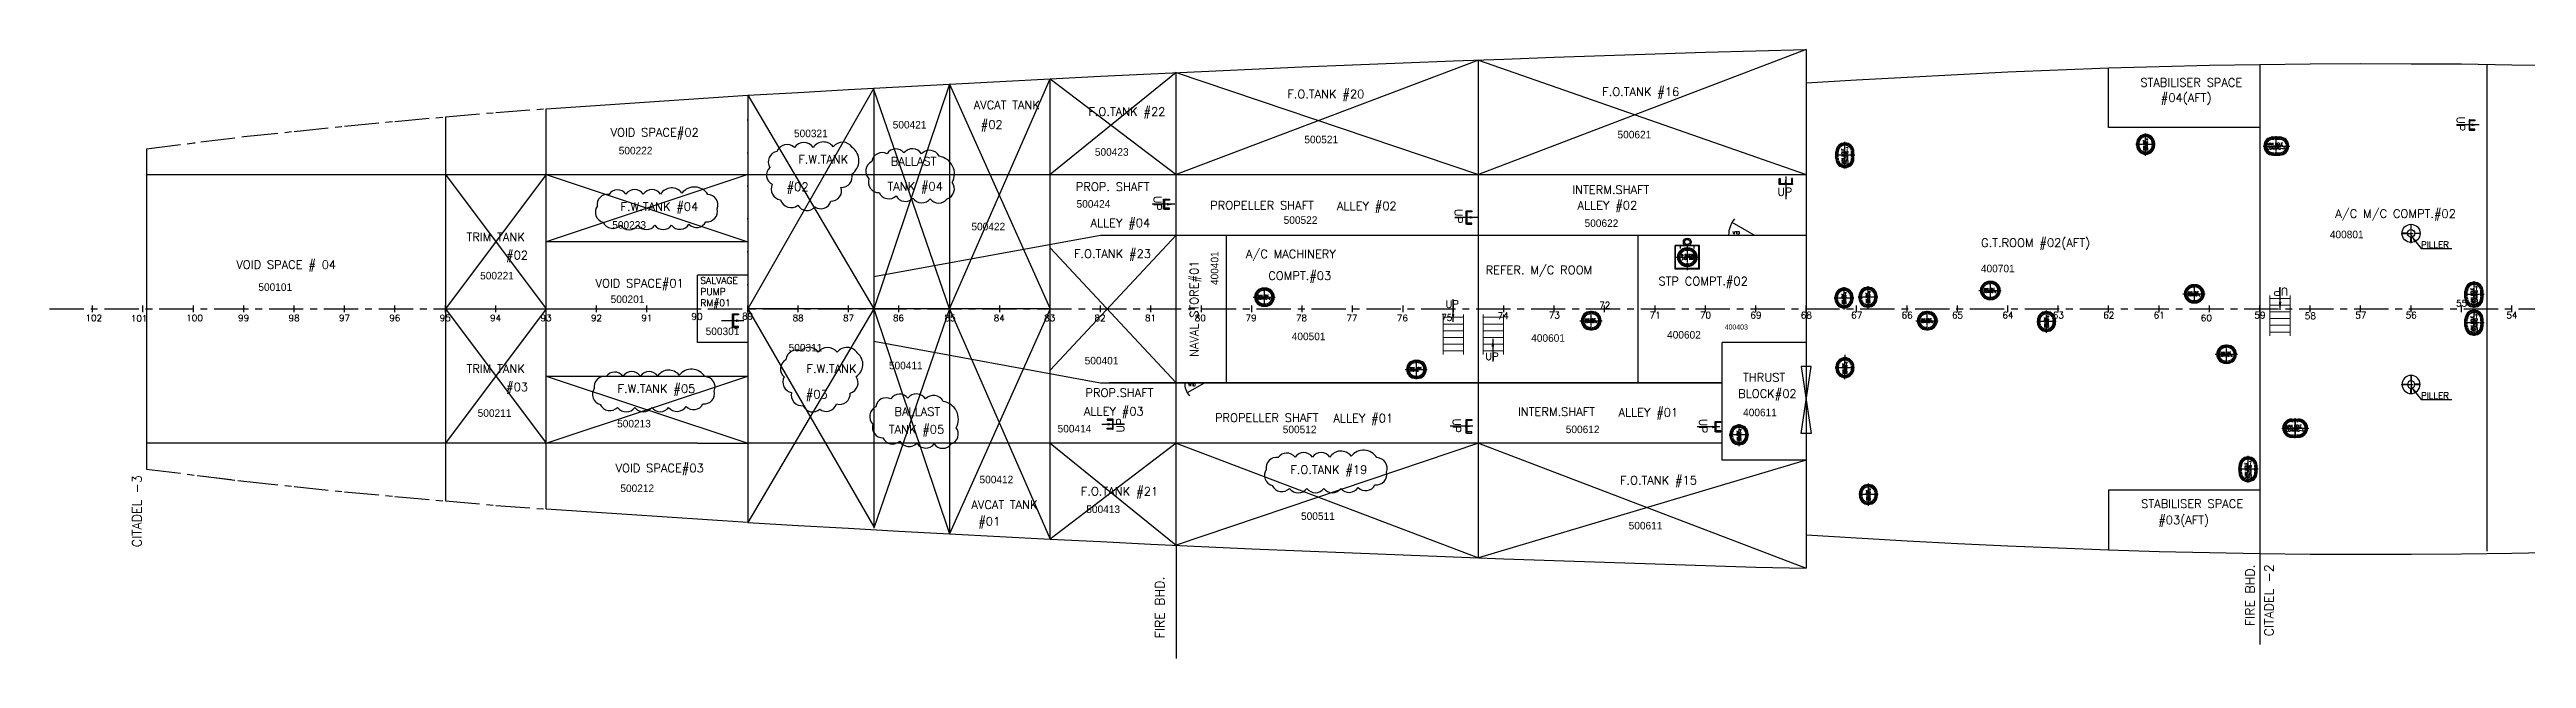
# Model space of a CAD drawing. Header units: inches. Extents: x -439515 to 169029, y 39459 to 226722.
# Drawn here: x 13518 to 76717, y 39459 to 55006 of the extents above; entities that cross this region are included whole.
import ezdxf
from ezdxf.enums import TextEntityAlignment as Align

# ---------------------------------------------------------------- set-up
doc = ezdxf.new("R2010")
doc.units = ezdxf.units.IN
doc.header["$LTSCALE"] = 700
doc.header["$MEASUREMENT"] = 0
for name, pattern in [('CENTER', [2, 1.25, -0.25, 0.25, -0.25]), ('CENTER2', [1.125, 0.75, -0.125, 0.125, -0.125]), ('CL', [375, 300, -25, 25, -25]), ('DASHDOT', [1, 0.5, -0.25, 0, -0.25]), ('DASHED', [0.75, 0.5, -0.25]), ('DOTDASH', [1.2, 0.6, -0.3, 0, -0.3]), ('DOTDASH1', [1600, 1000, -250, 100, -250]), ('H1', [40, 20, -20])]:
    doc.linetypes.add(name, pattern=pattern)
for name, color, linetype in [('00', 7, 'Continuous'), ('01', 7, 'Continuous'), ('4 DECK', 7, 'Continuous'), ('COMPT.NOS', 4, 'Continuous'), ('COMPTNAME', 7, 'Continuous'), ('Layer1', 6, 'Continuous'), ('LIGHT_BULKHEADS', 7, 'Continuous'), ('MANHOLEPLAN', 3, 'Continuous'), ('TANK MARKS', 7, 'Continuous'), ('UP-DOWN', 7, 'Continuous')]:
    doc.layers.add(name, color=color, linetype=linetype)
doc.layers.add('LADDER', color=7, linetype='Continuous', lineweight=15)
doc.styles.add('ROMAN C', font='ROMANS.SHX', dxfattribs={"width": 0.9})
doc.styles.add('ROMANS', font='romans')
doc.styles.add('style1', font='romans.shx', dxfattribs={"height": 250})
doc.dimstyles.get("Standard").update_dxf_attribs({"dimtxt": 150.18, "dimasz": 200.18, "dimexe": 0.8, "dimexo": 0.625, "dimgap": 0.09, "dimtad": 0, "dimtih": 1, "dimtoh": 1, "dimdec": 0, "dimzin": 0, "dimdsep": 46, "dimtxsty": 'Standard', "dimcen": 8.09, "dimclrd": 40, "dimclre": 40, "dimadec": 0, "dimazin": 0, "dimtfac": 1, "dimtdec": 0, "dimtofl": 0, "dimtmove": 0, "dimatfit": 3, "dimfxl": 1, "dimtolj": 1, "dimtzin": 0, "dimarcsym": 0})

# ---------------------------------------------------------------- blocks, each defined once
blk = doc.blocks.new('A1M', base_point=(36991, 2400))
at = {"linetype": 'Continuous'}
for p, q in [((37491, 2550), (36491, 2250)), ((36491, 2550), (37491, 2250)), ((36491, 2250), (36491, 2550)), ((37491, 2250), (37491, 2550))]:
    blk.add_line(p, q, dxfattribs=at)
blk = doc.blocks.new('DRW', base_point=(42299, 4033))
at = {"linetype": 'Continuous'}
blk.add_line((41799, 4033), (42665, 4533), dxfattribs=at)
blk.add_arc((41799, 4033), 1000, 0, 40, dxfattribs=at)
blk = doc.blocks.new('PILAR')
at = {"color": 4, "linetype": 'DASHDOT'}
for p, q in [((144963, 170593), (145543, 170593)), ((145253, 170303), (145253, 170883))]:
    blk.add_line(p, q, dxfattribs=at)
at = {"color": 4}
for points in [[(144993, 170587), (145143, 170587), (145143, 170599), (144993, 170599)], [(145247, 170853), (145247, 170703), (145259, 170703), (145259, 170853)], [(145247, 170333), (145247, 170483), (145259, 170483), (145259, 170333)], [(145513, 170587), (145363, 170587), (145363, 170599), (145513, 170599)]]:
    blk.add_lwpolyline(points, close=True, dxfattribs=at)
for radius in [270, 110]:
    blk.add_circle((145253, 170593), radius, dxfattribs=at)
blk = doc.blocks.new('fghghj')
at = {"color": 3, "linetype": 'Continuous'}
blk.add_lwpolyline([(318315, -37952), (318615, -37952), (318615, -37927), (318315, -37927)], close=True, dxfattribs=at)
at = {"layer": '00', "color": 3}
for points in [[(318345, -38102), (318345, -37952), (318315, -37952), (318315, -38102)], [(318585, -38102), (318585, -37952), (318615, -37952), (318615, -38102)]]:
    blk.add_lwpolyline(points, close=True, dxfattribs=at)
at = {"layer": '01', "color": 4, "linetype": 'ByBlock'}
blk.add_line((318615, -37927), (318615, -37927), dxfattribs=at)
blk.add_line((318615, -37927), (318615, -37927), dxfattribs=at)
blk = doc.blocks.new('qwas')
at = {"color": 3, "linetype": 'H1'}
blk.add_line((-836179, 147376), (-836179, 147776), dxfattribs=at)
at = {"color": 3, "linetype": 'Continuous'}
blk.add_lwpolyline([(-836192, 147376), (-836192, 147776), (-836167, 147776), (-836167, 147376)], close=True, dxfattribs=at)
at = {"layer": '00', "color": 3}
for points in [[(-836342, 147746), (-836192, 147746), (-836192, 147776), (-836342, 147776)], [(-836342, 147406), (-836192, 147406), (-836192, 147376), (-836342, 147376)]]:
    blk.add_lwpolyline(points, close=True, dxfattribs=at)
blk = doc.blocks.new('A$C49E2739F')
at = {"layer": 'LADDER', "color": 3}
for p, q in [((112, 600), (1312, 600)), ((200, 600), (200, 0)), ((400, 600), (400, 0)), ((600, 600), (600, 0)), ((800, 600), (800, 0)), ((1000, 600), (1000, 0)), ((1200, 600), (1200, 0)), ((112, 0), (1312, 0))]:
    blk.add_line(p, q, dxfattribs=at)
blk = doc.blocks.new('MANHOLECOAMINGB')
at = {"linetype": 'CENTER2', "ltscale": 0.1}
for p, q in [((-339, 0), (323, 0)), ((0, -288), (0, 289))]:
    blk.add_line(p, q, dxfattribs=at)
for p, q in [((-73, 8), (73, 8)), ((-25, 270), (25, 270)), ((-25, 240), (25, 240)), ((-73, -8), (73, -8)), ((-25, -240), (25, -240)), ((-25, -270), (25, -270))]:
    blk.add_line(p, q)
at = {"linetype": 'DASHED', "ltscale": 0.1}
for p, q in [((-25, 205), (25, 205)), ((-25, 200), (25, 200)), ((-25, -200), (25, -200)), ((-25, -205), (25, -205))]:
    blk.add_line(p, q, dxfattribs=at)
for centre in [(-73, 0), (73, 0)]:
    blk.add_circle(centre, 8)
for centre, radius, start, end in [((-25, 0), 270, 90, 270), ((-25, 0), 240, 90, 270), ((25, 0), 270, 270, 90), ((25, 0), 240, 270, 90)]:
    blk.add_arc(centre, radius, start, end)
for centre, radius, start, end in [((-25, 0), 205, 90, 270), ((-25, 0), 200, 90, 270), ((25, 0), 205, 270, 90), ((25, 0), 200, 270, 90)]:
    blk.add_arc(centre, radius, start, end, dxfattribs=at)
at = {"insert": (-181, 68), "char_height": 50, "width": 486.8, "attachment_point": 1, "style": 'ROMAN C'}
blk.add_mtext('MAN HOLE COAMING-B', dxfattribs=at)
blk = doc.blocks.new('HING')
at = {"layer": 'MANHOLEPLAN'}
for p, q in [((-205, -49), (-205, 61)), ((205, -49), (205, 61))]:
    blk.add_line(p, q, dxfattribs=at)
for radius in [118, 77.9]:
    blk.add_circle((0, 147), radius, dxfattribs=at)
blk = doc.blocks.new('manholerecesstype450x400')
at = {"layer": 'MANHOLEPLAN', "linetype": 'CENTER2', "ltscale": 0.1}
for p, q in [((385, 0), (-374, 0)), ((0, -370), (0, 383))]:
    blk.add_line(p, q, dxfattribs=at)
at = {"layer": 'MANHOLEPLAN', "ltscale": 0.13}
for p, q in [((-363, 353), (-363, -353)), ((-363, 353), (363, 353)), ((-353, 343), (-353, -343)), ((-353, 343), (353, 343)), ((-353, 338), (353, 338)), ((-348, 338), (-348, -338)), ((-25, 240), (25, 240)), ((348, 338), (348, -338)), ((353, 343), (353, -343)), ((363, 353), (363, -353)), ((-363, -353), (363, -353)), ((-353, -338), (353, -338)), ((-353, -343), (353, -343)), ((-25, -240), (25, -240))]:
    blk.add_line(p, q, dxfattribs=at)
at = {"layer": 'MANHOLEPLAN'}
for p, q in [((-73, 8), (73, 8)), ((-25, 270), (25, 270)), ((-73, -8), (73, -8)), ((-25, -270), (25, -270))]:
    blk.add_line(p, q, dxfattribs=at)
at = {"layer": 'MANHOLEPLAN', "linetype": 'DASHED', "ltscale": 0.13}
for p, q in [((-25, 205), (25, 205)), ((-25, 200), (25, 200)), ((-25, -200), (25, -200)), ((-25, -205), (25, -205))]:
    blk.add_line(p, q, dxfattribs=at)
at = {"layer": 'MANHOLEPLAN'}
for centre in [(-73, 0), (73, 0)]:
    blk.add_circle(centre, 8, dxfattribs=at)
at = {"layer": 'MANHOLEPLAN', "ltscale": 0.13}
for centre, radius, start, end in [((-25, 0), 270, 90, 270), ((-25, 0), 240, 90, 270), ((25, 0), 270, 270, 90), ((25, 0), 240, 270, 90)]:
    blk.add_arc(centre, radius, start, end, dxfattribs=at)
at = {"layer": 'MANHOLEPLAN', "linetype": 'DASHED', "ltscale": 0.13}
for centre, radius, start, end in [((-25, 0), 205, 90, 270), ((-25, 0), 200, 90, 270), ((25, 0), 205, 270, 90), ((25, 0), 200, 270, 90)]:
    blk.add_arc(centre, radius, start, end, dxfattribs=at)
at = {"layer": 'Layer1', "rotation": 180}
blk.add_blockref('HING', (0, -305), dxfattribs=at)
at = {"layer": 'MANHOLEPLAN', "insert": (-203, 74), "char_height": 60, "width": 626.17, "attachment_point": 1, "style": 'ROMAN C'}
blk.add_mtext('MAN HOLE RECESS-B', dxfattribs=at)
blk = doc.blocks.new('manholecoamingtype600x400')
at = {"linetype": 'CENTER2', "ltscale": 0.1}
for p, q in [((-394, 0), (404, 0)), ((0, -297), (0, 294))]:
    blk.add_line(p, q, dxfattribs=at)
for p, q in [((-100, 270), (100, 270)), ((-100, 240), (100, 240)), ((-73, 8), (73, 8)), ((-100, -240), (100, -240)), ((-100, -270), (100, -270)), ((-73, -8), (73, -8))]:
    blk.add_line(p, q)
at = {"linetype": 'DASHED', "ltscale": 0.1}
for p, q in [((-100, 205), (100, 205)), ((-100, 200), (100, 200)), ((-100, -200), (100, -200)), ((-100, -205), (100, -205))]:
    blk.add_line(p, q, dxfattribs=at)
for centre in [(-73, 0), (73, 0)]:
    blk.add_circle(centre, 8)
for centre, radius, start, end in [((-100, 0), 270, 90, 270), ((-100, 0), 240, 90, 270), ((100, 0), 270, 270, 90), ((100, 0), 240, 270, 90)]:
    blk.add_arc(centre, radius, start, end)
for centre, radius, start, end in [((-100, 0), 205, 90, 270), ((-100, 0), 200, 90, 270), ((100, 0), 205, 270, 90), ((100, 0), 200, 270, 90)]:
    blk.add_arc(centre, radius, start, end, dxfattribs=at)
at = {"insert": (-265, 98), "char_height": 75, "width": 752.53, "attachment_point": 1, "style": 'ROMAN C'}
blk.add_mtext('MAN HOLE COAMING-A', dxfattribs=at)
blk = doc.blocks.new('MANHOLEPADB')
at = {"linetype": 'CENTER2', "ltscale": 0.1}
for p, q in [((-339, 0), (323, 0)), ((0, -288), (0, 289))]:
    blk.add_line(p, q, dxfattribs=at)
for p, q in [((-73, 8), (73, 8)), ((-25, 270), (25, 270)), ((-25, 240), (25, 240)), ((-73, -8), (73, -8)), ((-25, -240), (25, -240)), ((-25, -270), (25, -270))]:
    blk.add_line(p, q)
at = {"linetype": 'DASHED', "ltscale": 0.1}
for p, q in [((-25, 205), (25, 205)), ((-25, 200), (25, 200)), ((-25, -200), (25, -200)), ((-25, -205), (25, -205))]:
    blk.add_line(p, q, dxfattribs=at)
for centre in [(-73, 0), (73, 0)]:
    blk.add_circle(centre, 8)
for centre, radius, start, end in [((-25, 0), 270, 90, 270), ((-25, 0), 240, 90, 270), ((25, 0), 270, 270, 90), ((25, 0), 240, 270, 90)]:
    blk.add_arc(centre, radius, start, end)
for centre, radius, start, end in [((-25, 0), 205, 90, 270), ((-25, 0), 200, 90, 270), ((25, 0), 205, 270, 90), ((25, 0), 200, 270, 90)]:
    blk.add_arc(centre, radius, start, end, dxfattribs=at)
at = {"insert": (-181, 68), "char_height": 50, "width": 486.8, "attachment_point": 1, "style": 'ROMAN C'}
blk.add_mtext('MAN  HOLE PAD- B', dxfattribs=at)

msp = doc.modelspace()

# ---------------------------------------------------------------- linework, layer by layer
at = {"color": 7}
for p, q in [((58341, 55006), (58341, 41761)), ((49981, 42029), (49981, 54738)), ((69915, 54625), (69915, 42142)), ((75702, 54635), (75702, 42198)), ((31333, 53839), (31333, 42928)), ((34549, 53985), (34549, 42782)), ((36478, 54124), (36478, 42643)), ((39050, 42507), (39050, 54260)), ((23617, 53286), (23617, 43481)), ((26189, 43273), (26189, 53494)), ((15991, 51813), (30047, 51813)), ((31333, 51813), (58341, 51813)), ((31333, 50098), (26189, 50098)), ((41622, 48298), (41622, 48469)), ((42908, 48298), (42908, 48469)), ((44194, 48298), (44194, 48469)), ((45480, 48298), (45480, 48469)), ((46766, 48298), (46766, 48469)), ((48052, 48298), (48052, 48469)), ((49338, 48298), (49338, 48469)), ((50624, 48298), (50624, 48469)), ((51910, 48298), (51910, 48469)), ((53196, 48298), (53196, 48469)), ((54482, 48298), (54482, 48469)), ((55769, 48298), (55769, 48469)), ((57055, 48298), (57055, 48469)), ((58341, 48298), (58341, 48469)), ((59627, 48298), (59627, 48469)), ((60913, 48298), (60913, 48469)), ((62199, 48298), (62199, 48469)), ((56197, 44525), (56197, 47526)), ((58341, 47526), (56197, 47526)), ((26189, 46669), (31333, 46669)), ((56197, 46497), (40556, 46497)), ((30047, 44954), (15991, 44954)), ((56197, 44954), (31333, 44954)), ((58341, 44525), (56197, 44525))]:
    msp.add_line(p, q, dxfattribs=at)
at = {"color": 7, "linetype": 'Continuous'}
for p, q in [((42265, 42350), (42265, 54417)), ((30047, 51813), (31333, 51813)), ((14615, 48298), (14615, 48469)), ((15901, 48298), (15901, 48469)), ((17187, 48298), (17187, 48469)), ((18473, 48298), (18473, 48469)), ((19759, 48298), (19759, 48469)), ((21045, 48298), (21045, 48469)), ((22331, 48298), (22331, 48469)), ((23617, 48298), (23617, 48469)), ((35192, 48298), (35192, 48469)), ((36478, 48298), (36478, 48469)), ((37764, 48298), (37764, 48469)), ((39050, 48383), (39050, 48555)), ((40336, 48298), (40336, 48469)), ((63485, 48298), (63485, 48469)), ((64771, 48298), (64771, 48469)), ((66057, 48298), (66057, 48469)), ((67343, 48298), (67343, 48469)), ((68629, 48298), (68629, 48469)), ((69915, 48298), (69915, 48469)), ((71201, 48298), (71201, 48469)), ((72487, 48298), (72487, 48469)), ((73773, 48298), (73773, 48469)), ((75059, 48298), (75059, 48469)), ((76346, 48298), (76346, 48469)), ((30047, 44954), (31333, 44954))]:
    msp.add_line(p, q, dxfattribs=at)
at = {"color": 7, "linetype": 'DOTDASH1'}
for p, q in [((66057, 53013), (66057, 54535)), ((69915, 53013), (66057, 53013)), ((23617, 48383), (30047, 48383)), ((39050, 48383), (31333, 48383)), ((66057, 43754), (66057, 42232)), ((69915, 43754), (66057, 43754))]:
    msp.add_line(p, q, dxfattribs=at)
at = {"color": 7, "linetype": 'DOTDASH'}
msp.add_line((31333, 53839), (31333, 48383), dxfattribs=at)
for p, q in [((30047, 47526), (30047, 49241)), ((31333, 49241), (30047, 49241)), ((31333, 47526), (30047, 47526)), ((42715, 46498), (43229, 46497))]:
    msp.add_line(p, q)
at = {"color": 5, "linetype": 'CENTER'}
msp.add_line((13518, 48383), (147361, 48383), dxfattribs=at)
at = {"color": 5, "linetype": 'Continuous'}
for p, q in [((24903, 48298), (24903, 48469)), ((26189, 48298), (26189, 48469)), ((27475, 48298), (27475, 48469)), ((28761, 48298), (28761, 48469)), ((30047, 48298), (30047, 48469)), ((31333, 48298), (31333, 48469)), ((32619, 48298), (32619, 48469)), ((33905, 48298), (33905, 48469))]:
    msp.add_line(p, q, dxfattribs=at)
at = {"color": 3}
msp.add_line((70815, 45494), (70815, 45143), dxfattribs=at)
at = {"color": 7, "linetype": 'CENTER'}
for points in [[(17187, 52621), (17232, 52627)], [(15991, 44295), (18473, 43985)]]:
    msp.add_lwpolyline(points, dxfattribs=at)
at = {"color": 2, "linetype": 'ByBlock'}
for points in [[(34000, 52506, 0.520567), (33516, 52519, 0.520567), (33516, 52519, 0.520567), (33006, 52506, 0.520567), (33006, 52506, 0.520567), (32522, 52506, 0.520567), (32522, 52506, 0.520567), (32077, 52401, 0.520567), (32077, 52401, 0.520567), (31894, 51996, 0.520567), (31894, 51996, 0.520567), (31959, 51564, 0.520567), (31959, 51564, 0.520567), (32168, 51172, 0.520567), (32168, 51172, 0.520567), (32613, 51028, 0.520567), (32613, 51028, 0.520567), (33045, 50989, 0.520567), (33045, 50989, 0.520567), (33450, 51133, 0.520567), (33450, 51133, 0.520567), (33712, 51486, 0.520567), (33712, 51486, 0.520567), (33987, 51826, 0.520567), (33987, 51826, 0.520567)], [(36219, 52281, 0.520567), (35769, 52346, 0.520567), (35769, 52346, 0.520567), (35318, 52364, 0.520567), (35318, 52364, 0.520567), (34886, 52346, 0.520567), (34886, 52346, 0.520567), (34499, 52144, 0.520567), (34499, 52144, 0.520567), (34426, 51702, 0.520567), (34426, 51702, 0.520567), (34683, 51353, 0.520567), (34683, 51353, 0.520567), (35116, 51270, 0.520567), (35116, 51270, 0.520567), (35548, 51215, 0.520567), (35548, 51215, 0.520567), (35990, 51197, 0.520567), (35990, 51197, 0.520567), (36422, 51197, 0.520567), (36422, 51197, 0.520567), (36551, 51610, 0.520567), (36551, 51610, 0.520567)], [(29655, 51342, 0.520567), (29111, 51317, 0.520567), (29111, 51317, 0.520567), (28668, 51317, 0.520567), (28668, 51317, 0.520567), (28224, 51317, 0.520567), (28224, 51317, 0.520567), (27794, 51304, 0.520567), (27794, 51304, 0.520567), (27490, 51001, 0.520567), (27490, 51001, 0.520567), (27642, 50595, 0.520567), (27642, 50595, 0.520567), (28085, 50520, 0.520567), (28085, 50520, 0.520567), (28528, 50520, 0.520567), (28528, 50520, 0.520567), (28959, 50520, 0.520567), (28959, 50520, 0.520567), (29389, 50520, 0.520567), (29389, 50520, 0.520567), (29833, 50545, 0.520567), (29833, 50545, 0.520567), (30263, 50608, 0.520567), (30263, 50608, 0.520567), (30555, 50937, 0.520567), (30555, 50937, 0.520567), (30314, 51304, 0.520567), (30314, 51304, 0.520567)], [(34139, 47247, 0.520567), (33611, 47276, 0.520567), (33611, 47276, 0.520567), (33127, 47276, 0.520567), (33127, 47276, 0.520567), (32687, 47306, 0.520567), (32687, 47306, 0.520567), (32305, 47086, 0.520567), (32305, 47086, 0.520567), (32261, 46646, 0.520567), (32261, 46646, 0.520567), (32452, 46250, 0.520567), (32452, 46250, 0.520567), (32745, 45913, 0.520567), (32745, 45913, 0.520567), (33171, 45825, 0.520567), (33171, 45825, 0.520567), (33596, 45957, 0.520567), (33596, 45957, 0.520567), (33948, 46236, 0.520567), (33948, 46236, 0.520567), (34095, 46661, 0.520567), (34095, 46661, 0.520567)], [(29581, 46692, 0.520567), (29036, 46667, 0.520567), (29036, 46667, 0.520567), (28593, 46667, 0.520567), (28593, 46667, 0.520567), (28150, 46667, 0.520567), (28150, 46667, 0.520567), (27719, 46654, 0.520567), (27719, 46654, 0.520567), (27415, 46350, 0.520567), (27415, 46350, 0.520567), (27567, 45945, 0.520567), (27567, 45945, 0.520567), (28011, 45870, 0.520567), (28011, 45870, 0.520567), (28454, 45870, 0.520567), (28454, 45870, 0.520567), (28884, 45870, 0.520567), (28884, 45870, 0.520567), (29315, 45870, 0.520567), (29315, 45870, 0.520567), (29758, 45895, 0.520567), (29758, 45895, 0.520567), (30189, 45958, 0.520567), (30189, 45958, 0.520567), (30480, 46287, 0.520567), (30480, 46287, 0.520567), (30240, 46654, 0.520567), (30240, 46654, 0.520567)], [(36319, 46022, 0.520567), (35868, 46086, 0.520567), (35868, 46086, 0.520567), (35418, 46105, 0.520567), (35418, 46105, 0.520567), (34985, 46086, 0.520567), (34985, 46086, 0.520567), (34599, 45884, 0.520567), (34599, 45884, 0.520567), (34525, 45443, 0.520567), (34525, 45443, 0.520567), (34783, 45093, 0.520567), (34783, 45093, 0.520567), (35215, 45010, 0.520567), (35215, 45010, 0.520567), (35648, 44955, 0.520567), (35648, 44955, 0.520567), (36089, 44937, 0.520567), (36089, 44937, 0.520567), (36521, 44937, 0.520567), (36521, 44937, 0.520567), (36650, 45351, 0.520567), (36650, 45351, 0.520567)], [(46729, 44624, 0.520567), (46185, 44599, 0.520567), (46185, 44599, 0.520567), (45741, 44599, 0.520567), (45741, 44599, 0.520567), (45298, 44599, 0.520567), (45298, 44599, 0.520567), (44867, 44586, 0.520567), (44867, 44586, 0.520567), (44563, 44283, 0.520567), (44563, 44283, 0.520567), (44715, 43878, 0.520567), (44715, 43878, 0.520567), (45159, 43802, 0.520567), (45159, 43802, 0.520567), (45602, 43802, 0.520567), (45602, 43802, 0.520567), (46033, 43802, 0.520567), (46033, 43802, 0.520567), (46463, 43802, 0.520567), (46463, 43802, 0.520567), (46906, 43827, 0.520567), (46906, 43827, 0.520567), (47337, 43890, 0.520567), (47337, 43890, 0.520567), (47628, 44219, 0.520567), (47628, 44219, 0.520567), (47388, 44586, 0.520567), (47388, 44586, 0.520567)]]:
    msp.add_lwpolyline(points, format="xyb", close=True, dxfattribs=at)
at = {"color": 7}
for points in [[(34549, 49211), (40336, 50270), (58341, 50270)], [(34549, 47556), (40336, 46497), (56197, 46497)]]:
    msp.add_lwpolyline(points, dxfattribs=at)
at = {"layer": '00', "color": 1}
msp.add_line((54054, 46497), (54054, 50270), dxfattribs=at)
at = {"layer": '01', "color": 1, "linetype": 'ByBlock'}
msp.add_line((43551, 46497), (43551, 50270), dxfattribs=at)
at = {"layer": '01', "color": 4, "linetype": 'ByBlock'}
for p, q in [((42265, 42350), (42265, 39459)), ((69915, 42142), (69915, 39815))]:
    msp.add_line(p, q, dxfattribs=at)
at = {"layer": '4 DECK', "color": 7, "linetype": 'Continuous'}
for p, q in [((26189, 53494), (31333, 53839)), ((31333, 42928), (26189, 43273))]:
    msp.add_line(p, q, dxfattribs=at)
at = {"layer": '4 DECK', "color": 7}
for points in [[(31333, 53839), (32619, 53912), (33905, 53985), (35192, 54054), (36478, 54124), (37764, 54192), (39050, 54260), (40336, 54325), (41622, 54387), (42908, 54448), (44194, 54508), (45480, 54560), (46766, 54611), (48052, 54663), (49338, 54713), (50624, 54763), (51910, 54808), (53196, 54851), (54482, 54894), (55769, 54936), (57055, 54973), (58341, 55006)], [(58341, 54151), (59627, 54231), (60913, 54304), (62199, 54370), (63485, 54432), (64771, 54484), (66057, 54535), (67343, 54574), (68629, 54604), (69915, 54625), (71201, 54642), (72487, 54647), (73773, 54641), (75059, 54636), (76346, 54618), (77632, 54595)], [(31333, 42928), (32619, 42855), (33905, 42782), (35192, 42713), (36478, 42643), (37764, 42575), (39050, 42507), (40336, 42442), (41622, 42380), (42908, 42319), (44194, 42259), (45480, 42207), (46766, 42156), (48052, 42104), (49338, 42053), (50624, 42004), (51910, 41959), (53196, 41916), (54482, 41873), (55769, 41831), (57055, 41794), (58341, 41761)], [(58341, 42616), (59627, 42536), (60913, 42463), (62199, 42397), (63485, 42335), (64771, 42283), (66057, 42232), (67343, 42193), (68629, 42163), (69915, 42142), (71201, 42125), (72487, 42120), (73773, 42126), (75059, 42131), (76346, 42149), (77632, 42172)]]:
    msp.add_lwpolyline(points, dxfattribs=at)
at = {"layer": '4 DECK', "color": 7, "linetype": 'CENTER'}
for points in [[(15991, 52472), (18473, 52782), (19759, 52916), (21045, 53050), (22331, 53172), (23617, 53286), (24903, 53399), (26189, 53494)], [(17281, 44134), (18473, 43985), (19759, 43851), (21045, 43717), (22331, 43595), (23617, 43481), (24903, 43368), (26189, 43273)]]:
    msp.add_lwpolyline(points, dxfattribs=at)
at = {"layer": '4 DECK', "color": 7, "linetype": 'CL'}
msp.add_lwpolyline([(15991, 52472), (15991, 44295)], dxfattribs=at)
at = {"layer": 'MANHOLEPLAN', "color": 7, "linetype": 'Continuous'}
for p, q in [((59326, 47210), (59326, 47153)), ((59326, 47153), (59326, 47076))]:
    msp.add_line(p, q, dxfattribs=at)
at = {"layer": 'TANK MARKS', "color": 24, "linetype": 'DOTDASH1'}
for p, q in [((58341, 55006), (49981, 51813)), ((42265, 54417), (39050, 51813)), ((49981, 54737), (42265, 51813)), ((42265, 54417), (49981, 51813)), ((49981, 54737), (58341, 51813)), ((39050, 54260), (42265, 51813)), ((42265, 50270), (39050, 46823)), ((39050, 49944), (42265, 46497)), ((42265, 44954), (39050, 42507)), ((39050, 44954), (42265, 42350)), ((49981, 44954), (42265, 42350)), ((42265, 44954), (49981, 42029)), ((49981, 44954), (58341, 41761)), ((58341, 44525), (49981, 42029))]:
    msp.add_line(p, q, dxfattribs=at)
at = {"layer": 'TANK MARKS', "color": 4, "linetype": 'DOTDASH1'}
for p, q in [((34549, 54019), (31333, 48383)), ((31333, 53839), (34549, 48383)), ((31333, 51813), (26189, 50098)), ((26189, 51813), (31333, 50098)), ((31333, 48383), (34549, 42819)), ((34549, 48383), (31333, 42928)), ((26189, 46669), (31333, 44954)), ((26189, 44954), (31333, 46669))]:
    msp.add_line(p, q, dxfattribs=at)
at = {"layer": 'TANK MARKS', "color": 3, "linetype": 'DOTDASH1'}
for p, q in [((36478, 54124), (34549, 48383)), ((36478, 48383), (34549, 53985)), ((26189, 51813), (23617, 48383)), ((23617, 51813), (26189, 48383)), ((26189, 48383), (23617, 44954)), ((23617, 48383), (26189, 44954)), ((36478, 48383), (34549, 42782)), ((34549, 48383), (36478, 42643))]:
    msp.add_line(p, q, dxfattribs=at)
at = {"layer": 'TANK MARKS', "color": 30, "linetype": 'DOTDASH1'}
for p, q in [((36478, 48383), (39050, 54260)), ((36478, 54124), (39050, 48383)), ((39050, 48383), (36478, 42643)), ((36478, 48383), (39050, 42507))]:
    msp.add_line(p, q, dxfattribs=at)

# ---------------------------------------------------------------- block references
at = {"color": 5, "linetype": 'Continuous', "xscale": 0.8573749999999999, "yscale": 0.8573749999999999, "zscale": 0.8573749999999999}
for p, rotation in [((42734, -219966), 90), ((73175, 318482), 270)]:
    msp.add_blockref('fghghj', p, dxfattribs=dict(at, rotation=rotation))
for name, p, xscale, yscale, zscale, rotation in [('qwas', (-68710, -665346), 0.8573749999999999, 0.8573749999999999, 0.8573749999999999, 270), ('qwas', (-667249, 177248), 0.8573749999999999, 0.8573749999999999, 0.8573749999999999, 180), ('DRW', (42737, 46498), 0.5144249999800377, 0.5144249999800377, 0.5144249999999999, 180), ('PILAR', (-50763, 192717), -0.8573749999999999, 0.8573749999999999, 0.8573749999999999, 180), ('qwas', (-667249, 171915), 0.8573749999999999, 0.8573749999999999, 0.8573749999999999, 180)]:
    msp.add_blockref(name, p, dxfattribs=dict(xscale=xscale, yscale=yscale, zscale=zscale, rotation=rotation))
at = {"color": 5, "linetype": 'Continuous', "extrusion": (0, 0, -1), "xscale": 0.8573749999999999, "yscale": 0.8573749999999999, "zscale": -0.8573749999999999, "rotation": 270}
for p in [(-9426, 324100), (-23498, 318422)]:
    msp.add_blockref('fghghj', p, dxfattribs=at)
at = {"color": 7, "xscale": -0.6430312499999998, "yscale": 0.6430312499999998, "zscale": 0.6430312499999998}
msp.add_blockref('DRW', (56690, 50270), dxfattribs=at)
at = {"xscale": 0.8573749999999999, "yscale": 0.8573749999999999, "zscale": 0.8573749999999999}
msp.add_blockref('PILAR', (-50763, -95950), dxfattribs=at)
at = {"color": 7, "xscale": 1.71475, "yscale": 0.8573749999999999, "zscale": 1.71475, "rotation": 90}
msp.add_blockref('A1M', (58338, 46060), dxfattribs=at)
at = {"layer": '01', "xscale": 0.8573749999999999, "yscale": 0.8573749999999999, "zscale": 0.8573749999999999, "rotation": 180}
msp.add_blockref('qwas', (-685961, 174612), dxfattribs=at)
at = {"layer": 'LIGHT_BULKHEADS', "color": 3, "extrusion": (0, 0, -1), "xscale": 0.8573749999999999, "yscale": 0.8573749999999999, "zscale": -0.8573749999999999, "rotation": 270}
for p in [(-70687, 48823), (-49595, 48341), (-50613, 48341)]:
    msp.add_blockref('A$C49E2739F', p, dxfattribs=at)
at = {"layer": 'MANHOLEPLAN', "xscale": 0.8573749999999999, "yscale": 0.8573749999999999, "zscale": 0.8573749999999999}
for name, p, rotation in [('manholecoamingtype600x400', (59327, 52306), 90), ('MANHOLECOAMINGB', (67000, 52585), 90), ('manholerecesstype450x400', (55306, 49704), 180), ('MANHOLECOAMINGB', (59305, 48662), 90), ('MANHOLECOAMINGB', (59918, 48684), 90), ('manholecoamingtype600x400', (75380, 48748), 90), ('MANHOLECOAMINGB', (64471, 48062), 90), ('manholecoamingtype600x400', (75380, 48032), 90), ('MANHOLECOAMINGB', (59327, 46883), 90), ('MANHOLECOAMINGB', (56626, 45168), 90), ('manholecoamingtype600x400', (69615, 44290), 90), ('MANHOLECOAMINGB', (59927, 43646), 90)]:
    msp.add_blockref(name, p, dxfattribs=dict(at, rotation=rotation))
for name, p in [('manholecoamingtype600x400', (70335, 52542)), ('MANHOLECOAMINGB', (44517, 48684)), ('MANHOLECOAMINGB', (63039, 48854)), ('MANHOLECOAMINGB', (68243, 48769)), ('MANHOLECOAMINGB', (52855, 48083)), ('MANHOLECOAMINGB', (61429, 48083)), ('MANHOLECOAMINGB', (69066, 47226)), ('MANHOLEPADB', (48395, 46840)), ('manholecoamingtype600x400', (70815, 45340))]:
    msp.add_blockref(name, p, dxfattribs=at)

# ---------------------------------------------------------------- texts
at = {"color": 7, "style": 'ROMANS'}
for p in [(56462, 50289), (42574, 46412)]:
    msp.add_text('WTD', height=71.1, dxfattribs=at).set_placement(p)
for s, p in [('102', (14647, 48070)), ('101', (15804, 48059)), ('100', (17219, 48070)), ('100', (17219, 48070)), ('99', (18471, 48070)), ('98', (19757, 48070)), ('97', (21043, 48070)), ('96', (22329, 48070)), ('95', (23615, 48070)), ('94', (24901, 48070)), ('93', (26187, 48070)), ('92', (27473, 48070)), ('91', (28759, 48070)), ('90', (30038, 48107)), ('89', (31332, 48116)), ('88', (32618, 48070)), ('87', (33904, 48070)), ('86', (35178, 48070)), ('85', (36496, 48070)), ('84', (37750, 48070)), ('83', (39036, 48070)), ('82', (40323, 48070)), ('81', (41609, 48070)), ('80', (42879, 48070)), ('79', (44176, 48070)), ('78', (45463, 48070)), ('77', (46749, 48070)), ('76', (48035, 48070)), ('75', (49169, 48083)), ('74', (50607, 48123)), ('60', (68550, 48070))]:
    msp.add_text(s, height=165, dxfattribs=at).set_placement(p, align=Align.CENTER)
at = {"style": 'ROMANS'}
for p in [(49135, 48412), (50150, 47079)]:
    msp.add_text('UP', height=186.7, dxfattribs=at).set_placement(p)
at = {"color": 7, "style": 'ROMANS'}
for s, p in [('73', (51913, 48223)), ('72', (53199, 48478)), ('71', (54485, 48223)), ('70', (55771, 48223)), ('69', (57057, 48223)), ('68', (58343, 48223)), ('67', (59629, 48223)), ('66', (60915, 48223)), ('65', (62201, 48223)), ('64', (63488, 48223)), ('63', (64774, 48223)), ('62', (66060, 48223)), ('61', (67346, 48223)), ('59', (69918, 48223)), ('58', (71204, 48207)), ('57', (72490, 48223)), ('56', (73776, 48223)), ('55', (75062, 48527)), ('54', (76348, 48223))]:
    msp.add_text(s, height=165, dxfattribs=at).set_placement(p, align=Align.MIDDLE)
for s, p in [('CITADEL -3', (15865, 44139)), ('FIRE BHD.', (69782, 41861)), ('CITADEL -2', (70266, 41864)), ('FIRE BHD.', (41963, 41550))]:
    msp.add_text(s, height=235.8, rotation=90, dxfattribs=at).set_placement(p, align=Align.RIGHT)
at = {"insert": (56260, 47986), "char_height": 128.6, "width": 616.45, "attachment_point": 1}
msp.add_mtext('400403', dxfattribs=at)
at = {"layer": 'COMPT.NOS', "color": 4, "linetype": 'ByBlock', "char_height": 192.9, "width": 1570.24, "attachment_point": 1}
for s, insert in [('500421', (35032, 53182)), ('500222', (28041, 52522)), ('500321', (32513, 52960)), ('500423', (40190, 52486)), ('500521', (45535, 52805)), ('500621', (53526, 52930)), ('500223', (27876, 50624)), ('500422', (37040, 50583)), ('500424', (39723, 51160)), ('500522', (45007, 50748)), ('500622', (52685, 50668)), ('400801', (71701, 50380)), ('500221', (24505, 49329)), ('400701', (62798, 49511)), ('500101', (18846, 49037)), ('500201', (27835, 48727)), ('500301', (30259, 47908)), ('500311', (32376, 47490)), ('400501', (45213, 47778)), ('400601', (51323, 47737)), ('400602', (54790, 47819)), ('500411', (34935, 47035)), ('500401', (39930, 47160)), ('500211', (24442, 45821)), ('500213', (28000, 45551)), ('400611', (56730, 45836)), ('500414', (39239, 45423)), ('500512', (44984, 45403)), ('500612', (52205, 45405)), ('500212', (28083, 43901)), ('500412', (37247, 44125)), ('500413', (39971, 43365)), ('500511', (45450, 43190)), ('500611', (53810, 42947))]:
    msp.add_mtext(s, dxfattribs=dict(at, insert=insert))
at = {"layer": 'COMPT.NOS', "color": 4, "linetype": 'ByBlock', "insert": (43147, 48993), "char_height": 192.9, "width": 1570.24, "attachment_point": 1, "rotation": 90}
msp.add_mtext('400401', dxfattribs=at)
at = {"layer": 'COMPTNAME', "color": 7, "style": 'style1'}
for s, height, p in [('F.O.TANK #20', 214.34, (47065, 53762)), ('F.O.TANK #16', 214.34, (55099, 53821)), ('F.O.TANK #22', 214.34, (41990, 53314)), ('PROP. SHAFT', 214.34, (41586, 51397)), ('INTERM.SHAFT', 214.34, (54337, 51318)), ('ALLEY #04       ', 214.34, (42631, 50472)), ('PROPELLER SHAFT', 214.34, (45776, 50922)), ('ALLEY #02', 214.3, (47890, 50906)), ('ALLEY #02', 214.3, (54029, 50922)), ('F.O.TANK #23', 214.34, (41622, 49684)), ('G.T.ROOM #02(AFT)', 214.34, (65584, 49966)), ('PROP.SHAFT', 214.3, (41685, 46135)), ('BLOCK#02', 214.3, (58097, 46113)), ('THRUST', 214.3, (57804, 46527)), ('ALLEY #03', 214.3, (41435, 45663)), ('PROPELLER SHAFT ', 214.34, (46046, 45498)), ('ALLEY #01', 214.3, (47799, 45488)), ('INTERM.SHAFT', 214.34, (52951, 45653)), ('ALLEY #01', 214.3, (55074, 45634)), ('F.O.TANK #19', 214.34, (47143, 44173)), ('#21', 214.3, (41805, 43617)), ('F.O.TANK #15', 214.34, (55553, 43902))]:
    msp.add_text(s, height=height, dxfattribs=at).set_placement(p, align=Align.RIGHT)
at = {"layer": 'COMPTNAME', "color": 7, "linetype": 'Continuous', "style": 'style1'}
for s, height, p in [('STABILISER SPACE', 214.34, (69466, 54056)), ('#04(AFT)', 214.3, (68683, 53668)), ('AVCAT TANK ', 214.34, (38935, 53485)), ('#02', 214.3, (37838, 52982)), ('VOID SPACE#02', 214.34, (30083, 52783)), ('F.W.TANK ', 214.3, (34046, 52092)), ('#02', 214.3, (32884, 51393)), ('F.W.TANK #04', 214.34, (30070, 50890)), ('A/C M/C COMPT.#02', 214.34, (74917, 50709)), ('VOID SPACE # 04', 214.34, (20828, 49407)), ('VOID SPACE#01', 214.34, (29700, 48932)), ('F.W.TANK ', 214.3, (34256, 46750)), ('F.W.TANK #05', 214.34, (29995, 46240)), ('#03', 214.3, (33372, 46098)), ('VOID SPACE#03', 214.34, (30211, 44212)), ('F.O.TANK', 214.3, (41090, 43621)), ('AVCAT TANK', 214.3, (38728, 43277)), ('#01', 214.3, (37776, 42852)), ('STABILISER SPACE', 214.34, (69487, 43303)), ('#03(AFT)', 214.3, (68618, 42889))]:
    msp.add_text(s, height=height, dxfattribs=at).set_placement(p, align=Align.RIGHT)
at = {"layer": 'COMPTNAME', "color": 7, "linetype": 'DOTDASH1', "style": 'style1'}
for s, p in [('BALLAST', (36146, 52045)), ('TANK #04', (36312, 51405)), ('TRIM TANK', (25645, 50112)), ('#02', (25726, 49649)), ('TRIM TANK', (25645, 46750)), ('#03', (25726, 46286)), ('BALLAST', (36243, 45655)), ('TANK #05', (36346, 45201))]:
    msp.add_text(s, height=214.3, dxfattribs=at).set_placement(p, align=Align.RIGHT)
at = {"layer": 'COMPTNAME', "color": 7, "linetype": 'ByBlock', "style": 'style1'}
for s, height, p in [('A/C MACHINERY ', 214.34, (44043, 49680)), ('COMPT.#03', 214.3, (44614, 49123)), ('REFER. M/C ROOM', 214.34, (50160, 49273)), ('STP COMPT.#02', 214.34, (54572, 48985))]:
    msp.add_text(s, height=height, dxfattribs=at).set_placement(p)
msp.add_text('NAVAL STORE#01', height=214.34, rotation=90, dxfattribs=at).set_placement((42830, 47156))
at = {"layer": 'COMPTNAME', "insert": (30121, 49195), "char_height": 171.48, "width": 1019.84, "attachment_point": 1, "style": 'style1'}
msp.add_mtext('{\\Fromans.shx|c0;SALVAGE PUMP RM#01}', dxfattribs=at)
at = {"layer": 'UP-DOWN', "color": 7, "style": 'ROMANS'}
for rotation, p in [(270, (74941, 53294)), (270, (41691, 51268)), (180, (70637, 48924)), (90, (40941, 45225)), (270, (49322, 45588)), (270, (55610, 45579))]:
    msp.add_text('UP', height=201.6, rotation=rotation, dxfattribs=at).set_placement(p)
at = {"layer": 'UP-DOWN', "style": 'ROMANS'}
msp.add_text('UP', height=201.6, dxfattribs=at).set_placement((57609, 51272))
msp.add_text('UP', height=201.6, rotation=270, dxfattribs=at).set_placement((49371, 50936))
at = {"layer": 'UP-DOWN', "color": 7, "style": 'ROMANS'}
for p in [(74027, 49945), (74027, 46092)]:
    msp.add_text('PILLER', height=161.3, dxfattribs=at).set_placement(p)

# ---------------------------------------------------------------- leaders
at = {"color": 3}
for points in [[(75514, 53083), (74936, 53083)], [(57818, 51765), (57818, 51187)], [(42232, 51056), (41655, 51056)], [(49949, 50720), (49371, 50720)], [(70430, 48361), (70430, 48939)], [(31236, 48083), (30659, 48083)], [(49330, 48057), (49330, 48634)], [(50345, 47621), (50345, 47043)], [(40368, 45438), (40946, 45438)], [(49834, 45387), (49256, 45387)], [(56134, 45369), (55557, 45369)]]:
    msp.add_leader(points, dimstyle='Standard', dxfattribs=at)
for points in [[(73768, 50260), (74027, 49922), (74814, 49922)], [(73768, 46407), (74027, 46069), (74814, 46069)]]:
    msp.add_leader(points, dimstyle='Standard', override={"dimgap": 0.09, "dimtad": 0})

doc.saveas('drawing.dxf')
